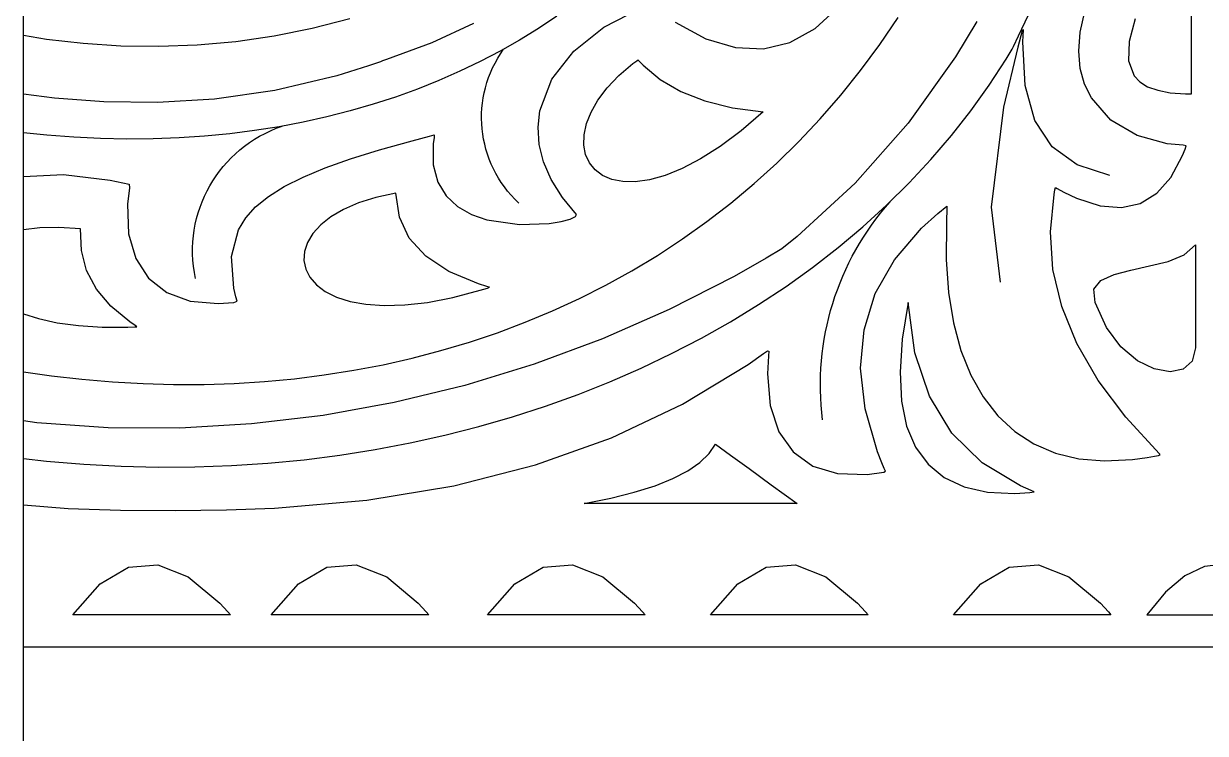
# Model space of a CAD drawing. Header units: inches. Extents: x 249 to 1192, y -18 to 440.
# Drawn here: x 634.7993 to 635.2654, y 181.3151 to 181.5949 of the extents above; entities that cross this region are included whole.
import ezdxf

# ---------------------------------------------------------------- set-up
doc = ezdxf.new("R2010")
doc.units = ezdxf.units.IN
doc.header["$MEASUREMENT"] = 0
for name, color, linetype, lineweight in [('DINDING', 6, 'Continuous', 0), ('KACA', 141, 'Continuous', 30), ('KUSEN', 16, 'Continuous', 15)]:
    doc.layers.add(name, color=color, linetype=linetype, lineweight=lineweight)
doc.layers.add('KOLOM', color=5, linetype='Continuous')

# ---------------------------------------------------------------- blocks, each defined once
blk = doc.blocks.new('ampak samping')
at = {"layer": 'KACA'}
for points in [[(635.17526, 181.5957), (635.16685, 181.5818), (635.14819, 181.55573), (635.12728, 181.53208), (635.10435, 181.51101), (635.09832, 181.50616), (635.09214, 181.5024), (635.0796, 181.49529), (635.05395, 181.4822), (635.02761, 181.47065), (635.0007, 181.46066), (634.9733, 181.45228), (634.94552, 181.44553), (634.91747, 181.44045), (634.88924, 181.43709), (634.86094, 181.43547), (634.83268, 181.43562), (634.80454, 181.43759), (634.79934, 181.43831)], [(635.17526, 181.5957), (635.16685, 181.5818), (635.14819, 181.55573), (635.12728, 181.53208), (635.10435, 181.51101), (635.09832, 181.50616), (635.09214, 181.5024), (635.0796, 181.49529), (635.05395, 181.4822), (635.02761, 181.47065), (635.0007, 181.46066), (634.9733, 181.45228), (634.94552, 181.44553), (634.91747, 181.44045), (634.88924, 181.43709), (634.86094, 181.43547), (634.83268, 181.43562), (634.80454, 181.43759), (634.79934, 181.43831)], [(634.79934, 181.42351), (634.80837, 181.42247), (634.82308, 181.42122), (634.83775, 181.42042), (634.85236, 181.42007), (634.86689, 181.42016), (634.88134, 181.42068), (634.89569, 181.42163), (634.90993, 181.42301), (634.92404, 181.42481), (634.938, 181.42703), (634.9518, 181.42965), (634.96544, 181.43268), (634.97889, 181.43611), (634.99213, 181.43994), (635.00517, 181.44415), (635.01797, 181.44875), (635.03053, 181.45373), (635.04283, 181.45909), (635.05487, 181.46481), (635.06661, 181.4709), (635.07806, 181.47735), (635.08919, 181.48416), (635.09999, 181.49131), (635.11045, 181.49881), (635.12055, 181.50664), (635.13028, 181.51481), (635.13963, 181.52331), (635.14857, 181.53214), (635.15711, 181.54128), (635.16521, 181.55074), (635.17287, 181.56051), (635.18007, 181.57058), (635.1868, 181.58095), (635.18841, 181.58358), (635.18911, 181.58482), (635.18964, 181.58586), (635.19172, 181.59004), (635.19956, 181.60675)], [(634.79934, 181.42351), (634.80837, 181.42247), (634.82308, 181.42122), (634.83775, 181.42042), (634.85236, 181.42007), (634.86689, 181.42016), (634.88134, 181.42068), (634.89569, 181.42163), (634.90993, 181.42301), (634.92404, 181.42481), (634.938, 181.42703), (634.9518, 181.42965), (634.96544, 181.43268), (634.97889, 181.43611), (634.99213, 181.43994), (635.00517, 181.44415), (635.01797, 181.44875), (635.03053, 181.45373), (635.04283, 181.45909), (635.05487, 181.46481), (635.06661, 181.4709), (635.07806, 181.47735), (635.08919, 181.48416), (635.09999, 181.49131), (635.11045, 181.49881), (635.12055, 181.50664), (635.13028, 181.51481), (635.13963, 181.52331), (635.14857, 181.53214), (635.15711, 181.54128), (635.16521, 181.55074), (635.17287, 181.56051), (635.18007, 181.57058), (635.1868, 181.58095), (635.18841, 181.58358), (635.18911, 181.58482), (635.18964, 181.58586), (635.19172, 181.59004), (635.19956, 181.60675)], [(634.79934, 181.40523), (634.81695, 181.40374), (634.83757, 181.40309), (634.85914, 181.40303), (634.87931, 181.4032), (634.8983, 181.40387), (634.9347, 181.40707), (634.96899, 181.41277), (635.00117, 181.42097), (635.03123, 181.43166), (635.05919, 181.44484), (635.08503, 181.46051), (635.09116, 181.46482), (635.09267, 181.46592), (635.09322, 181.46582), (635.09304, 181.46397), (635.09271, 181.45691), (635.0938, 181.44437), (635.09719, 181.43405), (635.10279, 181.42606), (635.11051, 181.42052), (635.12028, 181.41754), (635.13202, 181.41722), (635.13861, 181.4181), (635.13918, 181.41846), (635.1387, 181.41957), (635.13777, 181.42178), (635.13606, 181.42615), (635.13118, 181.44308), (635.12941, 181.45911), (635.13074, 181.47424), (635.13519, 181.48847), (635.14274, 181.5018), (635.15341, 181.51423), (635.15991, 181.52011), (635.16345, 181.52297), (635.16321, 181.51601), (635.16314, 181.50198), (635.16409, 181.48895), (635.16605, 181.47698), (635.16898, 181.46609), (635.17288, 181.45633), (635.17772, 181.44773), (635.18349, 181.44032), (635.19017, 181.43415), (635.19774, 181.42925), (635.20619, 181.42565), (635.21549, 181.4234), (635.22563, 181.42253), (635.23659, 181.42307), (635.24237, 181.42388), (635.24534, 181.42443), (635.24684, 181.42473), (635.24759, 181.42489), (635.24726, 181.42532), (635.23393, 181.43974), (635.22307, 181.45423), (635.21467, 181.46877), (635.20873, 181.48338), (635.20525, 181.49805), (635.20423, 181.51277), (635.20568, 181.52756), (635.20603, 181.52941), (635.20625, 181.53025), (635.20691, 181.52987), (635.20951, 181.52847), (635.21453, 181.5261), (635.22386, 181.5231), (635.23224, 181.52242), (635.23968, 181.52405), (635.24617, 181.52801), (635.25172, 181.53428), (635.25632, 181.54288), (635.25733, 181.54539), (635.25781, 181.5467), (635.25654, 181.54695), (635.25027, 181.54757), (635.2384, 181.55085), (635.22814, 181.55687), (635.22039, 181.56564), (635.21773, 181.57107), (635.21603, 181.57719), (635.2154, 181.584), (635.21595, 181.59152), (635.21779, 181.59973)], [(634.79934, 181.40523), (634.81695, 181.40374), (634.83757, 181.40309), (634.85914, 181.40303), (634.87931, 181.4032), (634.8983, 181.40387), (634.9347, 181.40707), (634.96899, 181.41277), (635.00117, 181.42097), (635.03123, 181.43166), (635.05919, 181.44484), (635.08503, 181.46051), (635.09116, 181.46482), (635.09267, 181.46592), (635.09322, 181.46582), (635.09304, 181.46397), (635.09271, 181.45691), (635.0938, 181.44437), (635.09719, 181.43405), (635.10279, 181.42606), (635.11051, 181.42052), (635.12028, 181.41754), (635.13202, 181.41722), (635.13861, 181.4181), (635.13918, 181.41846), (635.1387, 181.41957), (635.13777, 181.42178), (635.13606, 181.42615), (635.13118, 181.44308), (635.12941, 181.45911), (635.13074, 181.47424), (635.13519, 181.48847), (635.14274, 181.5018), (635.15341, 181.51423), (635.15991, 181.52011), (635.16345, 181.52297), (635.16321, 181.51601), (635.16314, 181.50198), (635.16409, 181.48895), (635.16605, 181.47698), (635.16898, 181.46609), (635.17288, 181.45633), (635.17772, 181.44773), (635.18349, 181.44032), (635.19017, 181.43415), (635.19774, 181.42925), (635.20619, 181.42565), (635.21549, 181.4234), (635.22563, 181.42253), (635.23659, 181.42307), (635.24237, 181.42388), (635.24534, 181.42443), (635.24684, 181.42473), (635.24759, 181.42489), (635.24726, 181.42532), (635.23393, 181.43974), (635.22307, 181.45423), (635.21467, 181.46877), (635.20873, 181.48338), (635.20525, 181.49805), (635.20423, 181.51277), (635.20568, 181.52756), (635.20603, 181.52941), (635.20625, 181.53025), (635.20691, 181.52987), (635.20951, 181.52847), (635.21453, 181.5261), (635.22386, 181.5231), (635.23224, 181.52242), (635.23968, 181.52405), (635.24617, 181.52801), (635.25172, 181.53428), (635.25632, 181.54288), (635.25733, 181.54539), (635.25781, 181.5467), (635.25654, 181.54695), (635.25027, 181.54757), (635.2384, 181.55085), (635.22814, 181.55687), (635.22039, 181.56564), (635.21773, 181.57107), (635.21603, 181.57719), (635.2154, 181.584), (635.21595, 181.59152), (635.21779, 181.59973)], [(634.79934, 181.34923), (635.35479, 181.34923), (635.35479, 182.25208)], [(634.79934, 181.34923), (635.35479, 181.34923), (635.35479, 182.25208)], [(634.79934, 181.45762), (634.81029, 181.45607), (634.82235, 181.4547), (634.83442, 181.45368), (634.84647, 181.453), (634.85849, 181.45268), (634.87048, 181.45271), (634.88242, 181.4531), (634.89431, 181.45384), (634.90613, 181.45495), (634.91787, 181.45642), (634.92954, 181.45826), (634.9411, 181.46047), (634.95256, 181.46306), (634.96391, 181.46601), (634.97512, 181.46935), (634.98621, 181.47307), (634.99715, 181.47717), (635.00793, 181.48166), (635.01855, 181.48654), (635.02899, 181.49181), (635.03925, 181.49748), (635.04931, 181.50355), (635.05916, 181.51001), (635.06881, 181.51688), (635.07822, 181.52416), (635.0874, 181.53184), (635.09634, 181.53994), (635.10501, 181.54845), (635.11343, 181.55738), (635.12157, 181.56672), (635.12942, 181.57649), (635.13698, 181.58669), (635.14423, 181.59732)], [(634.79934, 181.45762), (634.81029, 181.45607), (634.82235, 181.4547), (634.83442, 181.45368), (634.84647, 181.453), (634.85849, 181.45268), (634.87048, 181.45271), (634.88242, 181.4531), (634.89431, 181.45384), (634.90613, 181.45495), (634.91787, 181.45642), (634.92954, 181.45826), (634.9411, 181.46047), (634.95256, 181.46306), (634.96391, 181.46601), (634.97512, 181.46935), (634.98621, 181.47307), (634.99715, 181.47717), (635.00793, 181.48166), (635.01855, 181.48654), (635.02899, 181.49181), (635.03925, 181.49748), (635.04931, 181.50355), (635.05916, 181.51001), (635.06881, 181.51688), (635.07822, 181.52416), (635.0874, 181.53184), (635.09634, 181.53994), (635.10501, 181.54845), (635.11343, 181.55738), (635.12157, 181.56672), (635.12942, 181.57649), (635.13698, 181.58669), (635.14423, 181.59732)], [(634.79934, 181.53463), (634.815, 181.5354), (634.83348, 181.53322), (634.83843, 181.53221), (634.84096, 181.53164), (634.8411, 181.53013), (634.84033, 181.5237), (634.84071, 181.51209), (634.84353, 181.50232), (634.84863, 181.49452), (634.85586, 181.48886), (634.86506, 181.48548), (634.87609, 181.48453), (634.88223, 181.48502), (634.88351, 181.48548), (634.88305, 181.48725), (634.88228, 181.49069), (634.88131, 181.50309), (634.88404, 181.51362), (634.88691, 181.51831), (634.89084, 181.52269), (634.8959, 181.5268), (634.90212, 181.5307), (634.90957, 181.53444), (634.91828, 181.53806), (634.9283, 181.54162), (634.93969, 181.54516), (634.9525, 181.54874), (634.95945, 181.55056), (634.96124, 181.55102), (634.96117, 181.54993), (634.96085, 181.5476), (634.96084, 181.53926), (634.96263, 181.53243), (634.96595, 181.52698), (634.97048, 181.52278), (634.97593, 181.51968), (634.98201, 181.51756), (634.99484, 181.51572), (635.0066, 181.51618), (635.01133, 181.51694), (635.01491, 181.51787), (635.01702, 181.51885), (635.01738, 181.51973), (635.0118, 181.52641), (635.00737, 181.53343), (635.00434, 181.54041), (635.00264, 181.54729), (635.0022, 181.55403), (635.00294, 181.56059), (635.0077, 181.57297), (635.01631, 181.58408), (635.02819, 181.59355), (635.04275, 181.60104)], [(635.05623, 181.5955), (635.06842, 181.58896), (635.08004, 181.58544), (635.09109, 181.58494), (635.10155, 181.58745), (635.11144, 181.59299), (635.12076, 181.60155)], [(634.79934, 181.53463), (634.815, 181.5354), (634.83348, 181.53322), (634.83843, 181.53221), (634.84096, 181.53164), (634.8411, 181.53013), (634.84033, 181.5237), (634.84071, 181.51209), (634.84353, 181.50232), (634.84863, 181.49452), (634.85586, 181.48886), (634.86506, 181.48548), (634.87609, 181.48453), (634.88223, 181.48502), (634.88351, 181.48548), (634.88305, 181.48725), (634.88228, 181.49069), (634.88131, 181.50309), (634.88404, 181.51362), (634.88691, 181.51831), (634.89084, 181.52269), (634.8959, 181.5268), (634.90212, 181.5307), (634.90957, 181.53444), (634.91828, 181.53806), (634.9283, 181.54162), (634.93969, 181.54516), (634.9525, 181.54874), (634.95945, 181.55056), (634.96124, 181.55102), (634.96117, 181.54993), (634.96085, 181.5476), (634.96084, 181.53926), (634.96263, 181.53243), (634.96595, 181.52698), (634.97048, 181.52278), (634.97593, 181.51968), (634.98201, 181.51756), (634.99484, 181.51572), (635.0066, 181.51618), (635.01133, 181.51694), (635.01491, 181.51787), (635.01702, 181.51885), (635.01738, 181.51973), (635.0118, 181.52641), (635.00737, 181.53343), (635.00434, 181.54041), (635.00264, 181.54729), (635.0022, 181.55403), (635.00294, 181.56059), (635.0077, 181.57297), (635.01631, 181.58408), (635.02819, 181.59355), (635.04275, 181.60104)], [(635.05623, 181.5955), (635.06842, 181.58896), (635.08004, 181.58544), (635.09109, 181.58494), (635.10155, 181.58745), (635.11144, 181.59299), (635.12076, 181.60155)], [(635.00956, 181.59782), (635.00236, 181.59302), (634.99493, 181.58844), (634.98729, 181.5841), (634.97943, 181.57999), (634.97137, 181.57612), (634.9631, 181.57249), (634.95464, 181.56911), (634.94599, 181.56598), (634.93715, 181.56311), (634.92814, 181.5605), (634.91896, 181.55815), (634.90961, 181.55607), (634.90011, 181.55426), (634.89045, 181.55272), (634.88065, 181.55147), (634.87071, 181.55051), (634.86063, 181.54983), (634.85042, 181.54945), (634.84009, 181.54936), (634.82965, 181.54958), (634.81909, 181.5501), (634.80844, 181.55093), (634.79934, 181.5519)], [(635.00956, 181.59782), (635.00236, 181.59302), (634.99493, 181.58844), (634.98729, 181.5841), (634.97943, 181.57999), (634.97137, 181.57612), (634.9631, 181.57249), (634.95464, 181.56911), (634.94599, 181.56598), (634.93715, 181.56311), (634.92814, 181.5605), (634.91896, 181.55815), (634.90961, 181.55607), (634.90011, 181.55426), (634.89045, 181.55272), (634.88065, 181.55147), (634.87071, 181.55051), (634.86063, 181.54983), (634.85042, 181.54945), (634.84009, 181.54936), (634.82965, 181.54958), (634.81909, 181.5501), (634.80844, 181.55093), (634.79934, 181.5519)], [(634.97678, 181.5949), (634.96026, 181.58736), (634.94246, 181.58072), (634.94087, 181.58018), (634.94008, 181.57989), (634.93851, 181.57933), (634.93537, 181.57825), (634.92288, 181.57436), (634.89834, 181.56859), (634.87463, 181.56519), (634.85207, 181.5638), (634.83095, 181.56402), (634.81158, 181.56548), (634.79934, 181.56713)], [(634.97678, 181.5949), (634.96026, 181.58736), (634.94246, 181.58072), (634.94087, 181.58018), (634.94008, 181.57989), (634.93851, 181.57933), (634.93537, 181.57825), (634.92288, 181.57436), (634.89834, 181.56859), (634.87463, 181.56519), (634.85207, 181.5638), (634.83095, 181.56402), (634.81158, 181.56548), (634.79934, 181.56713)], [(634.79934, 181.59034), (634.80839, 181.58882), (634.82285, 181.58715), (634.83764, 181.58619), (634.85266, 181.58598), (634.86782, 181.58653), (634.88302, 181.58788), (634.89817, 181.59005), (634.91318, 181.59307), (634.92796, 181.59696)], [(634.79934, 181.59034), (634.80839, 181.58882), (634.82285, 181.58715), (634.83764, 181.58619), (634.85266, 181.58598), (634.86782, 181.58653), (634.88302, 181.58788), (634.89817, 181.59005), (634.91318, 181.59307), (634.92796, 181.59696)], [(635.23768, 181.59685), (635.23535, 181.58783), (635.23502, 181.58026), (635.23723, 181.57428), (635.23947, 181.57194), (635.24255, 181.57005), (635.24655, 181.56862), (635.25153, 181.56768), (635.25757, 181.56725), (635.25925, 181.56722), (635.25983, 181.56723), (635.25983, 181.56729), (635.25983, 181.56825), (635.25983, 181.57027), (635.25983, 181.57324), (635.25983, 181.58155), (635.25983, 181.59227), (635.25983, 181.60451)], [(635.23768, 181.59685), (635.23535, 181.58783), (635.23502, 181.58026), (635.23723, 181.57428), (635.23947, 181.57194), (635.24255, 181.57005), (635.24655, 181.56862), (635.25153, 181.56768), (635.25757, 181.56725), (635.25925, 181.56722), (635.25983, 181.56723), (635.25983, 181.56729), (635.25983, 181.56825), (635.25983, 181.57027), (635.25983, 181.57324), (635.25983, 181.58155), (635.25983, 181.59227), (635.25983, 181.60451)], [(635.22769, 181.53508), (635.21483, 181.53918), (635.205, 181.54637), (635.19816, 181.55678), (635.19429, 181.5705), (635.19338, 181.58768), (635.19361, 181.59252), (635.19313, 181.59202), (635.1914, 181.58566), (635.18579, 181.56194), (635.18088, 181.5225), (635.18449, 181.49294)], [(635.22769, 181.53508), (635.21483, 181.53918), (635.205, 181.54637), (635.19816, 181.55678), (635.19429, 181.5705), (635.19338, 181.58768), (635.19361, 181.59252), (635.19313, 181.59202), (635.1914, 181.58566), (635.18579, 181.56194), (635.18088, 181.5225), (635.18449, 181.49294)], [(634.79934, 181.48047), (634.80518, 181.47865), (634.81261, 181.47702), (634.82097, 181.47587), (634.83025, 181.47525), (634.84045, 181.47524), (634.84314, 181.47533), (634.84401, 181.47541), (634.84387, 181.4755), (634.84331, 181.47586), (634.84117, 181.47732), (634.83372, 181.48352), (634.82806, 181.49029), (634.82419, 181.49763), (634.8221, 181.50554), (634.82181, 181.51401), (634.81329, 181.51453), (634.80572, 181.51439), (634.79934, 181.51368)], [(634.79934, 181.48047), (634.80518, 181.47865), (634.81261, 181.47702), (634.82097, 181.47587), (634.83025, 181.47525), (634.84045, 181.47524), (634.84314, 181.47533), (634.84401, 181.47541), (634.84387, 181.4755), (634.84331, 181.47586), (634.84117, 181.47732), (634.83372, 181.48352), (634.82806, 181.49029), (634.82419, 181.49763), (634.8221, 181.50554), (634.82181, 181.51401), (634.81329, 181.51453), (634.80572, 181.51439), (634.79934, 181.51368)]]:
    blk.add_lwpolyline(points, dxfattribs=at)
for points in [[(634.99461, 181.52418, -0.37826), (634.98864, 181.58484)], [(634.99461, 181.52418, -0.37826), (634.98864, 181.58484)], [(634.86714, 181.49445, -0.381336), (634.90129, 181.55447)], [(634.86714, 181.49445, -0.381336), (634.90129, 181.55447)], [(635.11443, 181.43868, -0.21669), (635.14102, 181.52468)], [(635.11443, 181.43868, -0.21669), (635.14102, 181.52468)]]:
    blk.add_lwpolyline(points, format="xyb", dxfattribs=at)
for points in [[(635.09102, 181.56011), (635.08232, 181.55267), (635.07407, 181.54652), (635.0663, 181.54159), (635.05904, 181.53779), (635.05231, 181.53507), (635.04614, 181.53335), (635.04056, 181.53255), (635.0356, 181.53262), (635.03128, 181.53347), (635.02762, 181.53504), (635.02467, 181.53725), (635.02244, 181.54003), (635.02097, 181.54332), (635.02027, 181.54704), (635.02038, 181.55111), (635.02133, 181.55548), (635.02314, 181.56006), (635.02584, 181.56479), (635.02946, 181.56959), (635.03402, 181.5744), (635.03956, 181.57914), (635.0411, 181.5803), (635.04166, 181.58065), (635.04174, 181.58055), (635.0421, 181.58014), (635.04359, 181.57855), (635.05037, 181.57283), (635.0585, 181.56812), (635.06799, 181.56443), (635.07883, 181.56176), (635.09102, 181.56011)], [(635.09102, 181.56011), (635.08232, 181.55267), (635.07407, 181.54652), (635.0663, 181.54159), (635.05904, 181.53779), (635.05231, 181.53507), (635.04614, 181.53335), (635.04056, 181.53255), (635.0356, 181.53262), (635.03128, 181.53347), (635.02762, 181.53504), (635.02467, 181.53725), (635.02244, 181.54003), (635.02097, 181.54332), (635.02027, 181.54704), (635.02038, 181.55111), (635.02133, 181.55548), (635.02314, 181.56006), (635.02584, 181.56479), (635.02946, 181.56959), (635.03402, 181.5744), (635.03956, 181.57914), (635.0411, 181.5803), (635.04166, 181.58065), (635.04174, 181.58055), (635.0421, 181.58014), (635.04359, 181.57855), (635.05037, 181.57283), (635.0585, 181.56812), (635.06799, 181.56443), (635.07883, 181.56176), (635.09102, 181.56011)], [(634.94614, 181.52801), (634.93829, 181.52637), (634.93141, 181.52422), (634.92548, 181.52165), (634.92051, 181.51873), (634.91649, 181.51554), (634.91342, 181.51215), (634.9113, 181.50863), (634.91013, 181.50508), (634.90989, 181.50156), (634.91059, 181.49815), (634.91223, 181.49492), (634.9148, 181.49196), (634.9183, 181.48934), (634.92272, 181.48713), (634.92807, 181.48542), (634.93434, 181.48428), (634.94152, 181.48378), (634.94962, 181.48401), (634.95863, 181.48503), (634.96855, 181.48693), (634.97937, 181.48979), (634.98222, 181.49066), (634.98311, 181.49099), (634.9829, 181.49105), (634.98204, 181.4913), (634.97872, 181.49234), (634.96705, 181.49722), (634.95796, 181.50323), (634.95144, 181.51036), (634.9475, 181.51862), (634.94614, 181.52801)], [(634.94614, 181.52801), (634.93829, 181.52637), (634.93141, 181.52422), (634.92548, 181.52165), (634.92051, 181.51873), (634.91649, 181.51554), (634.91342, 181.51215), (634.9113, 181.50863), (634.91013, 181.50508), (634.90989, 181.50156), (634.91059, 181.49815), (634.91223, 181.49492), (634.9148, 181.49196), (634.9183, 181.48934), (634.92272, 181.48713), (634.92807, 181.48542), (634.93434, 181.48428), (634.94152, 181.48378), (634.94962, 181.48401), (634.95863, 181.48503), (634.96855, 181.48693), (634.97937, 181.48979), (634.98222, 181.49066), (634.98311, 181.49099), (634.9829, 181.49105), (634.98204, 181.4913), (634.97872, 181.49234), (634.96705, 181.49722), (634.95796, 181.50323), (634.95144, 181.51036), (634.9475, 181.51862), (634.94614, 181.52801)], [(635.26141, 181.50769), (635.26141, 181.50595), (635.26141, 181.50135), (635.26141, 181.48741), (635.26141, 181.47347), (635.26141, 181.46887), (635.26141, 181.46713), (635.2601, 181.46191), (635.25657, 181.45875), (635.25141, 181.4577), (635.24521, 181.45878), (635.23857, 181.46202), (635.23207, 181.46745), (635.22632, 181.47511), (635.2219, 181.48504), (635.22143, 181.49018), (635.22419, 181.49368), (635.22933, 181.49604), (635.23602, 181.49773), (635.25068, 181.5011), (635.25696, 181.50375), (635.26141, 181.50769)], [(635.26141, 181.50769), (635.26141, 181.50595), (635.26141, 181.50135), (635.26141, 181.48741), (635.26141, 181.47347), (635.26141, 181.46887), (635.26141, 181.46713), (635.2601, 181.46191), (635.25657, 181.45875), (635.25141, 181.4577), (635.24521, 181.45878), (635.23857, 181.46202), (635.23207, 181.46745), (635.22632, 181.47511), (635.2219, 181.48504), (635.22143, 181.49018), (635.22419, 181.49368), (635.22933, 181.49604), (635.23602, 181.49773), (635.25068, 181.5011), (635.25696, 181.50375), (635.26141, 181.50769)], [(635.14814, 181.48504), (635.14582, 181.47051), (635.14495, 181.45754), (635.14553, 181.44612), (635.14756, 181.43625), (635.15104, 181.42795), (635.15598, 181.42119), (635.16236, 181.41599), (635.1702, 181.41235), (635.17948, 181.41026), (635.19022, 181.40972), (635.19613, 181.41004), (635.19782, 181.41038), (635.19672, 181.41081), (635.19246, 181.41266), (635.17736, 181.42175), (635.16538, 181.43353), (635.15652, 181.44801), (635.15077, 181.46518), (635.14814, 181.48504)], [(635.14814, 181.48504), (635.14582, 181.47051), (635.14495, 181.45754), (635.14553, 181.44612), (635.14756, 181.43625), (635.15104, 181.42795), (635.15598, 181.42119), (635.16236, 181.41599), (635.1702, 181.41235), (635.17948, 181.41026), (635.19022, 181.40972), (635.19613, 181.41004), (635.19782, 181.41038), (635.19672, 181.41081), (635.19246, 181.41266), (635.17736, 181.42175), (635.16538, 181.43353), (635.15652, 181.44801), (635.15077, 181.46518), (635.14814, 181.48504)], [(635.07215, 181.42914), (635.07809, 181.42482), (635.08543, 181.41948), (635.09418, 181.41311), (635.10434, 181.40573), (635.1034, 181.40573), (635.10073, 181.40573), (635.0966, 181.40573), (635.09123, 181.40573), (635.08488, 181.40573), (635.07779, 181.40573), (635.06239, 181.40573), (635.04699, 181.40573), (635.0399, 181.40573), (635.03355, 181.40573), (635.02818, 181.40573), (635.02405, 181.40573), (635.02138, 181.40573), (635.02044, 181.40573), (635.03087, 181.40784), (635.04017, 181.41018), (635.04834, 181.41276), (635.05537, 181.41557), (635.06126, 181.41862), (635.06603, 181.42189), (635.06965, 181.4254), (635.07215, 181.42914)], [(635.07215, 181.42914), (635.07809, 181.42482), (635.08543, 181.41948), (635.09418, 181.41311), (635.10434, 181.40573), (635.1034, 181.40573), (635.10073, 181.40573), (635.0966, 181.40573), (635.09123, 181.40573), (635.08488, 181.40573), (635.07779, 181.40573), (635.06239, 181.40573), (635.04699, 181.40573), (635.0399, 181.40573), (635.03355, 181.40573), (635.02818, 181.40573), (635.02405, 181.40573), (635.02138, 181.40573), (635.02044, 181.40573), (635.03087, 181.40784), (635.04017, 181.41018), (635.04834, 181.41276), (635.05537, 181.41557), (635.06126, 181.41862), (635.06603, 181.42189), (635.06965, 181.4254), (635.07215, 181.42914)], [(634.81878, 181.36181), (634.82954, 181.37403), (634.84071, 181.38061), (634.85229, 181.38155), (634.86428, 181.37685), (634.87668, 181.36651), (634.87984, 181.36305), (634.88086, 181.36181), (634.8802, 181.36181), (634.87119, 181.36181), (634.83843, 181.36181), (634.82451, 181.36181), (634.81878, 181.36181)], [(634.81878, 181.36181), (634.82954, 181.37403), (634.84071, 181.38061), (634.85229, 181.38155), (634.86428, 181.37685), (634.87668, 181.36651), (634.87984, 181.36305), (634.88086, 181.36181), (634.8802, 181.36181), (634.87119, 181.36181), (634.83843, 181.36181), (634.82451, 181.36181), (634.81878, 181.36181)], [(634.897, 181.36181), (634.90777, 181.37403), (634.91894, 181.38061), (634.93052, 181.38155), (634.94251, 181.37685), (634.9549, 181.36651), (634.95807, 181.36305), (634.95908, 181.36181), (634.95843, 181.36181), (634.94942, 181.36181), (634.91666, 181.36181), (634.90274, 181.36181), (634.897, 181.36181)], [(634.897, 181.36181), (634.90777, 181.37403), (634.91894, 181.38061), (634.93052, 181.38155), (634.94251, 181.37685), (634.9549, 181.36651), (634.95807, 181.36305), (634.95908, 181.36181), (634.95843, 181.36181), (634.94942, 181.36181), (634.91666, 181.36181), (634.90274, 181.36181), (634.897, 181.36181)], [(634.9823, 181.36181), (634.99306, 181.37403), (635.00423, 181.38061), (635.01581, 181.38155), (635.0278, 181.37685), (635.0402, 181.36651), (635.04336, 181.36305), (635.04438, 181.36181), (635.04373, 181.36181), (635.03472, 181.36181), (635.00196, 181.36181), (634.98803, 181.36181), (634.9823, 181.36181)], [(634.9823, 181.36181), (634.99306, 181.37403), (635.00423, 181.38061), (635.01581, 181.38155), (635.0278, 181.37685), (635.0402, 181.36651), (635.04336, 181.36305), (635.04438, 181.36181), (635.04373, 181.36181), (635.03472, 181.36181), (635.00196, 181.36181), (634.98803, 181.36181), (634.9823, 181.36181)], [(635.07024, 181.36181), (635.081, 181.37403), (635.09217, 181.38061), (635.10375, 181.38155), (635.11574, 181.37685), (635.12814, 181.36651), (635.1313, 181.36305), (635.13232, 181.36181), (635.13166, 181.36181), (635.12266, 181.36181), (635.0899, 181.36181), (635.07597, 181.36181), (635.07024, 181.36181)], [(635.07024, 181.36181), (635.081, 181.37403), (635.09217, 181.38061), (635.10375, 181.38155), (635.11574, 181.37685), (635.12814, 181.36651), (635.1313, 181.36305), (635.13232, 181.36181), (635.13166, 181.36181), (635.12266, 181.36181), (635.0899, 181.36181), (635.07597, 181.36181), (635.07024, 181.36181)], [(635.16605, 181.36181), (635.17681, 181.37403), (635.18798, 181.38061), (635.19956, 181.38155), (635.21155, 181.37685), (635.22395, 181.36651), (635.22711, 181.36305), (635.22812, 181.36181), (635.22747, 181.36181), (635.21846, 181.36181), (635.1857, 181.36181), (635.17178, 181.36181), (635.16605, 181.36181)], [(635.16605, 181.36181), (635.17681, 181.37403), (635.18798, 181.38061), (635.19956, 181.38155), (635.21155, 181.37685), (635.22395, 181.36651), (635.22711, 181.36305), (635.22812, 181.36181), (635.22747, 181.36181), (635.21846, 181.36181), (635.1857, 181.36181), (635.17178, 181.36181), (635.16605, 181.36181)], [(635.24226, 181.36181), (635.24295, 181.36181), (635.2449, 181.36181), (635.24793, 181.36181), (635.25187, 181.36181), (635.26172, 181.36181), (635.27301, 181.36181), (635.2843, 181.36181), (635.29415, 181.36181), (635.29809, 181.36181), (635.30112, 181.36181), (635.30307, 181.36181), (635.30376, 181.36181), (635.29637, 181.37086), (635.28878, 181.37721), (635.28099, 181.38087), (635.27301, 181.38183), (635.26503, 181.38087), (635.25724, 181.37721), (635.24965, 181.37086), (635.24226, 181.36181)], [(635.24226, 181.36181), (635.24295, 181.36181), (635.2449, 181.36181), (635.24793, 181.36181), (635.25187, 181.36181), (635.26172, 181.36181), (635.27301, 181.36181), (635.2843, 181.36181), (635.29415, 181.36181), (635.29809, 181.36181), (635.30112, 181.36181), (635.30307, 181.36181), (635.30376, 181.36181), (635.29637, 181.37086), (635.28878, 181.37721), (635.28099, 181.38087), (635.27301, 181.38183), (635.26503, 181.38087), (635.25724, 181.37721), (635.24965, 181.37086), (635.24226, 181.36181)]]:
    blk.add_lwpolyline(points, close=True, dxfattribs=at)
at = {"layer": 'KOLOM'}
blk.add_lwpolyline([(634.79934, 180.06673), (634.79934, 182.36147)], dxfattribs=at)
at = {"layer": 'KUSEN'}
for points in [[(635.50428, 181.34923), (634.79934, 181.34923)], [(634.79934, 181.34923), (635.50428, 181.34923), (635.50428, 181.24923), (634.79934, 181.24923)]]:
    blk.add_lwpolyline(points, dxfattribs=at)

msp = doc.modelspace()

# ---------------------------------------------------------------- block references
at = {"layer": 'DINDING'}
msp.add_blockref('ampak samping', (0, 0), dxfattribs=at)

doc.saveas('drawing.dxf')
